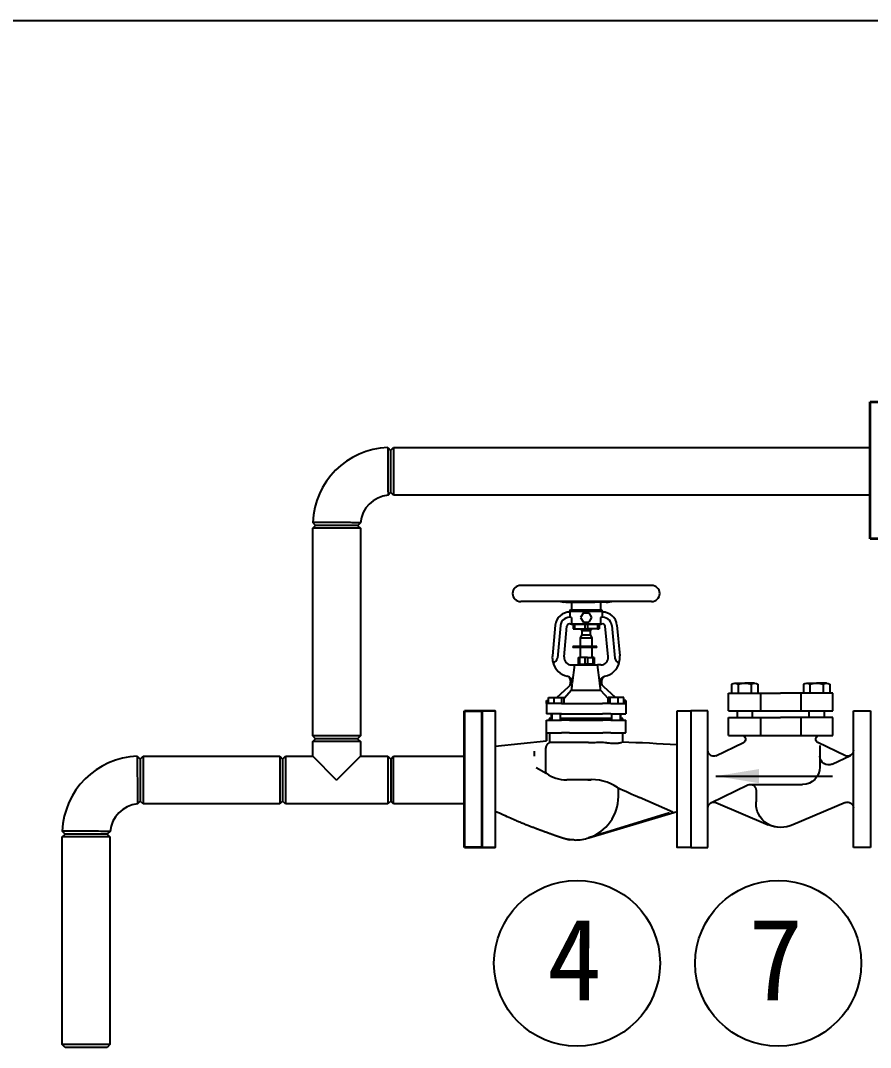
# Model space of a CAD drawing. Extents: x -681219 to -550379, y -242630 to -158199.
# Drawn here: x -666490 to -664666, y -172990 to -170785 of the extents above; entities that cross this region are included whole.
import ezdxf
from ezdxf.enums import TextEntityAlignment as Align

# ---------------------------------------------------------------- set-up
doc = ezdxf.new("R2010")
doc.units = 0
doc.header["$LTSCALE"] = 1000
doc.layers.get('0').update_dxf_attribs({"linetype": 'CONTINUOUS'})
doc.layers.add('______', color=7, linetype='CONTINUOUS')
doc.layers.add('DIM', color=7, linetype='CONTINUOUS', lineweight=18)
doc.layers.add('STEAM-VIS35', color=3, linetype='CONTINUOUS', lineweight=35)
doc.dimstyles.new('ISO-25', dxfattribs={"dimtxt": 2.5, "dimasz": 2.5, "dimexe": 1.25, "dimexo": 0.625, "dimtad": 1, "dimtxsty": 'Standard', "dimcen": 2.5, "dimadec": 0, "dimazin": 0, "dimtfac": 1, "dimtmove": 0, "dimatfit": 3, "dimfxl": 0, "dimarcsym": 0})

# ---------------------------------------------------------------- blocks, each defined once
blk = doc.blocks.new('A$C03932EAF')
for p, q in [((-14.02, -55.48), (-14.02, 55.48)), ((-14.02, 55.48), (0, 55.48)), ((0, 55.48), (0, -55.48)), ((0, -55.48), (-14.02, -55.48))]:
    blk.add_line(p, q)
blk = doc.blocks.new('SAD2')
at = {"color": 7, "linetype": 'Continuous'}
for p, q in [((-637376.4, -173093.3), (-637657.3, -173093.3)), ((-637376.4, -173128), (-637657.3, -173128)), ((-637572, -173128), (-637564.5, -173129.6)), ((-637568.4, -173128), (-637560.6, -173129.6)), ((-637560.6, -173129.6), (-637564.5, -173129.6)), ((-637560.2, -173129.6), (-637560.6, -173129.6)), ((-637560.2, -173128), (-637560.2, -173129.6)), ((-637560.2, -173129.6), (-637535.8, -173129.6)), ((-637548.4, -173129.6), (-637548.4, -173145.7)), ((-637535.8, -173128), (-637535.8, -173129.6)), ((-637535.8, -173129.6), (-637498, -173129.6)), ((-637535.8, -173129.6), (-637535.8, -173129.6)), ((-637497.9, -173129.6), (-637498, -173129.6)), ((-637497.9, -173128), (-637497.9, -173129.6)), ((-637473.5, -173129.6), (-637497.9, -173129.6)), ((-637485.3, -173145.7), (-637485.3, -173129.6)), ((-637473.5, -173128), (-637473.5, -173129.6)), ((-637473.5, -173129.6), (-637473.1, -173129.6)), ((-637465.3, -173128), (-637473.1, -173129.6)), ((-637473.1, -173129.6), (-637469.2, -173129.6)), ((-637469.2, -173129.6), (-637461.8, -173128)), ((-637550.7, -173145.7), (-637552.4, -173148.6)), ((-637552.4, -173148.6), (-637481.4, -173148.6)), ((-637552.4, -173148.6), (-637552.4, -173150.7)), ((-637551.6, -173150.7), (-637551.6, -173161.8)), ((-637550.7, -173145.7), (-637483, -173145.7)), ((-637522.8, -173152), (-637528.7, -173162.2)), ((-637522.8, -173152), (-637510.9, -173152)), ((-637510.9, -173152), (-637505, -173162.2)), ((-637481.4, -173148.6), (-637483, -173145.7)), ((-637482.1, -173150.7), (-637482.1, -173161.8)), ((-637481.4, -173150.7), (-637481.4, -173148.6)), ((-637583, -173178.6), (-637589.3, -173244.5)), ((-637548, -173175.9), (-637550.2, -173176.4)), ((-637484.9, -173177.2), (-637548.9, -173177.2)), ((-637548, -173162.2), (-637548, -173175.9)), ((-637548, -173175.9), (-637485.7, -173175.9)), ((-637544.5, -173177.2), (-637544.5, -173186.7)), ((-637541.6, -173177.2), (-637541.6, -173186.7)), ((-637528.7, -173162.2), (-637522.8, -173172.5)), ((-637522.8, -173172.5), (-637510.9, -173172.5)), ((-637519.7, -173177.2), (-637519.7, -173186.7)), ((-637514, -173177.2), (-637514, -173186.7)), ((-637505, -173162.2), (-637510.9, -173172.5)), ((-637492.1, -173177.2), (-637492.1, -173186.7)), ((-637489.2, -173177.2), (-637489.2, -173186.7)), ((-637485.7, -173162.2), (-637485.7, -173175.9)), ((-637485.7, -173175.9), (-637483.5, -173176.4)), ((-637450.7, -173178.6), (-637444.4, -173244.5)), ((-637572, -173179.6), (-637578.6, -173249.4)), ((-637564.1, -173246.9), (-637557.9, -173180.9)), ((-637544.5, -173186.7), (-637541.6, -173186.7)), ((-637541.6, -173186.7), (-637519.7, -173186.7)), ((-637529.6, -173186.7), (-637525.9, -173190.3)), ((-637525.9, -173199.6), (-637529.5, -173205.7)), ((-637525.9, -173190.3), (-637507.8, -173190.3)), ((-637525.9, -173190.3), (-637525.9, -173199.6)), ((-637525.9, -173199.6), (-637507.8, -173199.6)), ((-637519.7, -173186.7), (-637514, -173186.7)), ((-637492.1, -173186.7), (-637514, -173186.7)), ((-637507.8, -173190.3), (-637504.1, -173186.7)), ((-637507.8, -173199.6), (-637507.8, -173190.3)), ((-637504.2, -173205.7), (-637507.8, -173199.6)), ((-637492.1, -173186.7), (-637489.2, -173186.7)), ((-637469.6, -173246.9), (-637475.9, -173180.9)), ((-637461.7, -173179.6), (-637455.1, -173249.4)), ((-637529.5, -173205.7), (-637504.2, -173205.7)), ((-637529.5, -173205.7), (-637529.5, -173224)), ((-637504.2, -173224), (-637504.2, -173205.7)), ((-637495.4, -173224.2), (-637545.1, -173224.2)), ((-637545.1, -173224.2), (-637545.1, -173226.6)), ((-637495.4, -173226.6), (-637545.1, -173226.6)), ((-637529.5, -173224), (-637504.2, -173224)), ((-637529.5, -173226.6), (-637529.5, -173248.2)), ((-637527.1, -173224), (-637527.1, -173224.2)), ((-637506.6, -173224.2), (-637506.6, -173224)), ((-637504.2, -173248.2), (-637504.2, -173226.6)), ((-637494.2, -173224.2), (-637495.4, -173224.2)), ((-637494.2, -173226.6), (-637495.4, -173226.6)), ((-637494.2, -173226.6), (-637494.2, -173224.2)), ((-637548.4, -173264.2), (-637541.3, -173264.2)), ((-637546.2, -173302.7), (-637541.3, -173264.2)), ((-637541.3, -173264.2), (-637492.4, -173264.2)), ((-637534.2, -173248.2), (-637531.2, -173248.2)), ((-637534.2, -173248.2), (-637534.2, -173262.4)), ((-637534.2, -173262.4), (-637531.2, -173262.4)), ((-637534.2, -173262.4), (-637534.2, -173264.2)), ((-637531.2, -173248.2), (-637531.2, -173262.4)), ((-637519.9, -173248.2), (-637531.2, -173248.2)), ((-637531.2, -173262.4), (-637525.5, -173262.4)), ((-637525.5, -173262.4), (-637519.9, -173262.4)), ((-637513.8, -173248.2), (-637519.9, -173248.2)), ((-637519.9, -173248.2), (-637519.9, -173262.4)), ((-637513.8, -173262.4), (-637519.9, -173262.4)), ((-637513.8, -173248.2), (-637502.5, -173248.2)), ((-637513.8, -173248.2), (-637513.8, -173262.4)), ((-637508.2, -173262.4), (-637513.8, -173262.4)), ((-637502.5, -173262.4), (-637508.2, -173262.4)), ((-637502.5, -173248.2), (-637502.5, -173262.4)), ((-637499.5, -173248.2), (-637502.5, -173248.2)), ((-637499.5, -173262.4), (-637502.5, -173262.4)), ((-637499.5, -173248.2), (-637499.5, -173262.4)), ((-637499.5, -173264.2), (-637499.5, -173262.4)), ((-637487.6, -173302.7), (-637492.4, -173264.2)), ((-637485.3, -173264.2), (-637492.4, -173264.2)), ((-637579.8, -173334.2), (-637546.3, -173303.5)), ((-637550.8, -173301.2), (-637551.5, -173308.3)), ((-637453.9, -173334.2), (-637487.5, -173303.5)), ((-637482.2, -173308.3), (-637483, -173301.2)), ((-637548, -173318), (-637564.3, -173336.1)), ((-637548, -173318), (-637485.7, -173318)), ((-637485.7, -173318), (-637469.4, -173336.1)), ((-637601.9, -173340.5), (-637602.1, -173340.5)), ((-637602.1, -173340.5), (-637602.1, -173368.9)), ((-637601.9, -173346.9), (-637601.9, -173340.5)), ((-637601.9, -173340.5), (-637597.7, -173340.5)), ((-637601.9, -173346.9), (-637601.5, -173346.9)), ((-637570, -173346.9), (-637601.5, -173346.9)), ((-637597.7, -173346.9), (-637597.7, -173334.2)), ((-637597.7, -173334.2), (-637585.5, -173334.2)), ((-637585.5, -173334.2), (-637568.8, -173334.2)), ((-637585.5, -173346.9), (-637585.5, -173334.2)), ((-637570, -173346.9), (-637552.2, -173346.9)), ((-637568.8, -173346.9), (-637568.8, -173334.2)), ((-637568.8, -173334.2), (-637564.3, -173334.2)), ((-637564.3, -173346.9), (-637564.3, -173334.2)), ((-637552.2, -173346.9), (-637481.5, -173346.9)), ((-637463.7, -173346.9), (-637481.5, -173346.9)), ((-637469.4, -173346.9), (-637469.4, -173334.2)), ((-637464.9, -173334.2), (-637469.4, -173334.2)), ((-637448.2, -173334.2), (-637464.9, -173334.2)), ((-637464.9, -173346.9), (-637464.9, -173334.2)), ((-637463.7, -173346.9), (-637432.2, -173346.9)), ((-637436, -173334.2), (-637448.2, -173334.2)), ((-637448.2, -173346.9), (-637448.2, -173334.2)), ((-637436, -173346.9), (-637436, -173334.2)), ((-637431.8, -173340.5), (-637436, -173340.5)), ((-637431.8, -173346.9), (-637432.2, -173346.9)), ((-637431.8, -173346.9), (-637431.8, -173340.5)), ((-637431.8, -173340.5), (-637431.6, -173340.5)), ((-637431.6, -173340.5), (-637431.6, -173368.9)), ((-637711.8, -173362.4), (-637740.9, -173362.4)), ((-637711.8, -173362.4), (-637711.8, -173655.9)), ((-637601.5, -173368.9), (-637602.1, -173368.9)), ((-637570, -173368.9), (-637601.5, -173368.9)), ((-637591.7, -173368.9), (-637591.7, -173379.3)), ((-637590.5, -173368.9), (-637590.5, -173382.9)), ((-637571.6, -173382.9), (-637571.6, -173368.9)), ((-637570, -173368.9), (-637552.2, -173368.9)), ((-637552.2, -173368.9), (-637481.5, -173368.9)), ((-637463.7, -173368.9), (-637481.5, -173368.9)), ((-637463.7, -173368.9), (-637432.2, -173368.9)), ((-637462.2, -173368.9), (-637462.2, -173382.9)), ((-637443.2, -173382.9), (-637443.2, -173368.9)), ((-637442.1, -173379.3), (-637442.1, -173368.9)), ((-637432.2, -173368.9), (-637431.6, -173368.9)), ((-637602.1, -173382.9), (-637601, -173382.9)), ((-637602.1, -173427), (-637602.1, -173382.9)), ((-637601, -173382.9), (-637569.9, -173382.9)), ((-637590.5, -173379.3), (-637595.8, -173379.3)), ((-637595.8, -173379.3), (-637595.8, -173382.9)), ((-637462.2, -173379.3), (-637571.6, -173379.3)), ((-637552.4, -173382.9), (-637569.9, -173382.9)), ((-637552.4, -173382.9), (-637481.3, -173382.9)), ((-637463.9, -173382.9), (-637481.3, -173382.9)), ((-637463.9, -173382.9), (-637432.7, -173382.9)), ((-637438, -173379.3), (-637443.2, -173379.3)), ((-637438, -173382.9), (-637438, -173379.3)), ((-637432.7, -173382.9), (-637431.6, -173382.9)), ((-637431.6, -173409.7), (-637431.6, -173382.9)), ((-637601, -173409.7), (-637602, -173409.7)), ((-637602, -173409.7), (-637602, -173427)), ((-637601, -173409.7), (-637569.9, -173409.7)), ((-637595.5, -173409.7), (-637595.5, -173430.7)), ((-637552.4, -173409.7), (-637569.9, -173409.7)), ((-637552.4, -173409.7), (-637481.3, -173409.7)), ((-637463.9, -173409.7), (-637481.3, -173409.7)), ((-637463.9, -173409.7), (-637432.7, -173409.7)), ((-637438, -173429.3), (-637438, -173409.7)), ((-637431.6, -173409.7), (-637432.7, -173409.7)), ((-637711.8, -173438.4), (-637602, -173427)), ((-637512, -173430.7), (-637595.5, -173430.7)), ((-637627.3, -173460.2), (-637627.3, -173449.2)), ((-637603.4, -173491.8), (-637603.4, -173446)), ((-637624.2, -173484.4), (-637602.8, -173496.6)), ((-637602.8, -173496.6), (-637603.4, -173491.8)), ((-637512.7, -173510.7), (-637558.4, -173510.7)), ((-637513.2, -173510.7), (-637506.3, -173510.8)), ((-637447.7, -173547), (-637447.7, -173529.6)), ((-637331, -173580), (-637402.1, -173548.7)), ((-637337.7, -173581.7), (-637511.4, -173635.2)), ((-637511.3, -173635.4), (-637321.7, -173579)), ((-637511.4, -173635.2), (-637511.3, -173635.4)), ((-637740.9, -173655.9), (-637711.8, -173655.9))]:
    blk.add_line(p, q, dxfattribs=at)
for points in [[(-637740.9, -173362.4), (-637711.8, -173362.4), (-637711.8, -173655.9), (-637740.9, -173655.9)], [(-637321.7, -173362.5), (-637292.5, -173362.5), (-637292.5, -173656), (-637321.7, -173656)]]:
    blk.add_lwpolyline(points, close=True, dxfattribs=at)
for centre, radius, start, end in [((-637657.3, -173110.7), 17.4, 90, 270), ((-637376.4, -173110.7), 17.4, 270, 90), ((-637552.4, -173181.5), 30.8, 88.6405, 174.5715), ((-637481.4, -173181.5), 30.8, 5.4285, 91.3595), ((-637552.4, -173181.5), 19.7, 77.1445, 174.5715), ((-637552.4, -173181.5), 5.52, 67.4104, 174.5715), ((-637552.4, -173181.5), 5.52, 50.4823, 67.4104), ((-637481.4, -173181.5), 19.7, 5.4285, 102.8555), ((-637481.4, -173181.5), 5.52, 114.5537, 129.5177), ((-637481.4, -173181.5), 5.52, 5.4285, 112.5896), ((-637548.4, -173248.4), 41, 174.5715, 195.4356), ((-637485.3, -173248.4), 41, 344.5644, 5.4285), ((-637589.6, -173248.4), 11, 278.6679, 354.5715), ((-637548.4, -173248.4), 41, 195.4356, 257.4898), ((-637548.4, -173248.4), 15.8, 174.5715, 270), ((-637485.3, -173248.4), 15.8, 270, 5.4285), ((-637485.3, -173248.4), 41, 282.5102, 344.5644), ((-637444.1, -173248.4), 11, 185.4285, 261.3321), ((-637559.9, -173301.9), 13.8, 356.9698, 79.1793), ((-637536.3, -176485.3), 3056.8, 85.9749, 88.1941), ((-637560.2, -173439.7), 71, 233.1761, 271.4502), ((-637504.9, -173609.1), 98.7, 55.7449, 95.0743), ((-636205.9, -170837.1), 2963.8, 245.1918, 246.1961), ((-637466.6, -173529.6), 18.9, 0.0002, 3.054), ((-637540.5, -173547), 92.8, 288.3133, 0), ((-637540.5, -173547), 93.1, 270.0036, 288.3114)]:
    blk.add_arc(centre, radius, start, end, dxfattribs=at)
for points, degree, knots in [([(-637487.6, -173302.7), (-637487.7, -173301.5), (-637487.6, -173300.2), (-637487.5, -173299), (-637487.1, -173297.8), (-637486.7, -173296.6), (-637486.1, -173295.5), (-637485.5, -173294.5), (-637484.7, -173293.5), (-637483.9, -173292.6), (-637483, -173291.7), (-637482, -173290.9), (-637481, -173290.3), (-637479.9, -173289.6), (-637478.8, -173289.2), (-637477.6, -173288.7), (-637476.4, -173288.4)], 2, [0, 0, 0, 0.125, 0.125, 0.25, 0.25, 0.375, 0.375, 0.5, 0.5, 0.625, 0.625, 0.75, 0.75, 0.875, 0.875, 1, 1, 1]), ([(-637553.8, -173289.8), (-637554, -173289.9), (-637554.3, -173290.1), (-637553.7, -173291), (-637552.9, -173292.3), (-637552, -173294.1), (-637551.2, -173296.2), (-637550.6, -173298.7), (-637550.7, -173300.3), (-637550.8, -173301.2)], 3, [0.0533736, 0.0533736, 0.0533736, 0.0533736, 0.2130389, 0.3882907, 0.5379439, 0.667577, 0.7839153, 0.89324, 1, 1, 1, 1]), ([(-637548, -173318), (-637547.9, -173316.8), (-637547.7, -173315.6), (-637547.6, -173314.3), (-637547.4, -173313.1), (-637547.3, -173311.9), (-637547.1, -173310.7), (-637547, -173309.5), (-637546.8, -173308.3), (-637546.7, -173307.1), (-637546.5, -173305.9), (-637546.4, -173304.7), (-637546.3, -173303.5)], 3, [0, 0, 0, 0, 0.25, 0.25, 0.25, 0.5, 0.5, 0.5, 0.75, 0.75, 0.75, 1, 1, 1, 1]), ([(-637485.7, -173318), (-637485.8, -173316.8), (-637486, -173315.6), (-637486.1, -173314.3), (-637486.3, -173313.1), (-637486.4, -173311.9), (-637486.6, -173310.7), (-637486.7, -173309.5), (-637486.9, -173308.3), (-637487, -173307.1), (-637487.2, -173305.9), (-637487.3, -173304.7), (-637487.5, -173303.5)], 3, [0, 0, 0, 0, 0.25, 0.25, 0.25, 0.5, 0.5, 0.5, 0.75, 0.75, 0.75, 1, 1, 1, 1]), ([(-637483, -173301.2), (-637483, -173300.3), (-637483.1, -173298.7), (-637482.6, -173296.2), (-637481.7, -173294.1), (-637480.8, -173292.3), (-637480, -173291), (-637479.5, -173290.1), (-637479.7, -173289.9), (-637479.9, -173289.8)], 3, [0, 0, 0, 0, 0.1069075, 0.2164466, 0.3330127, 0.4628276, 0.6125803, 0.7878086, 0.9474892, 0.9474892, 0.9474892, 0.9474892]), ([(-637603.4, -173446), (-637603.4, -173444.5), (-637603.2, -173443), (-637602.7, -173440.9), (-637602.5, -173440.1), (-637602, -173438.7), (-637601.7, -173438.1), (-637601, -173436.7), (-637600.6, -173436.1), (-637599.8, -173434.8), (-637599.3, -173434.2), (-637597.8, -173432.5), (-637596.7, -173431.5), (-637595.5, -173430.7)], 3, [0, 0, 0, 0, 0.25, 0.25, 0.375, 0.375, 0.5, 0.5, 0.625, 0.625, 0.75, 0.75, 1, 1, 1, 1]), ([(-637512, -173430.7), (-637511.2, -173430.7), (-637509.6, -173430.6), (-637507.1, -173430.6), (-637504.4, -173430.6), (-637501.1, -173430.5), (-637496.3, -173430.4), (-637490.1, -173430.2), (-637483.2, -173430.1), (-637477.7, -173430.4), (-637474.1, -173430.8), (-637472, -173431.1), (-637469, -173431.5), (-637464.6, -173432.1), (-637459.3, -173432.5), (-637454.4, -173432.5), (-637450.1, -173432.3), (-637446.4, -173431.8), (-637443.9, -173431.2), (-637442.2, -173430.8), (-637440.9, -173430.4), (-637440.2, -173430.2), (-637439.9, -173430)], 3, [0, 0, 0, 0, 0.0202659, 0.0411086, 0.0625286, 0.0892713, 0.1250606, 0.1875499, 0.2500333, 0.3125147, 0.3437629, 0.3593877, 0.3750129, 0.4374936, 0.5000034, 0.5625175, 0.625013, 0.687505, 0.7499878, 0.7812437, 0.8124995, 0.8544892, 0.8544892, 0.8544892, 0.8544892]), ([(-637540.5, -173640.1), (-637545.9, -173640.1), (-637551.3, -173639.8), (-637556.7, -173639), (-637561.9, -173637.9), (-637567.1, -173636.4), (-637588.6, -173628.7), (-637605, -173622.7), (-637621.3, -173616.8), (-637637.7, -173610.9), (-637654.1, -173605), (-637711.8, -173578.6)], 6, [0, 0, 0, 0, 0, 0, 0, 0.1787932, 0.1787932, 0.1787932, 0.1787932, 0.1787932, 0.7571411, 0.7571411, 0.7571411, 0.7571411, 0.7571411, 0.7571411, 0.7571411])]:
    blk.add_open_spline(points, degree=degree, knots=knots, dxfattribs=at)
blk.add_open_spline([(-637559, -173637.8), (-637556.7, -173638.4), (-637554.3, -173638.9), (-637551.8, -173639.5)], degree=3, dxfattribs=at)
blk = doc.blocks.new('A$C78CD3B3D')
for p, q in [((33.06, 76.97), (33.06, 69.77)), ((35.76, 77.79), (43.83, 77.79)), ((38.45, 76.94), (38.45, 69.77)), ((51.89, 77.79), (43.83, 77.79)), ((49.2, 76.94), (49.2, 69.77)), ((54.59, 76.97), (54.59, 69.77)), ((91.41, 76.97), (91.41, 69.77)), ((94.11, 77.79), (102.17, 77.79)), ((96.8, 76.94), (96.8, 69.77)), ((110.24, 77.79), (102.17, 77.79)), ((107.55, 76.94), (107.55, 69.77)), ((112.94, 76.97), (112.94, 69.77)), ((30.68, 69.77), (73, 69.77)), ((30.68, 55.32), (30.68, 69.77)), ((33.06, 69.77), (43.83, 69.77)), ((43.83, 69.77), (43.83, 69.77)), ((43.83, 69.77), (54.59, 69.77)), ((56.66, 69.77), (56.66, 55.32)), ((115.32, 69.77), (73, 69.77)), ((89.34, 69.77), (89.34, 55.32)), ((102.17, 69.77), (91.41, 69.77)), ((112.94, 69.77), (102.17, 69.77)), ((102.17, 69.77), (102.17, 69.77)), ((115.32, 55.32), (115.32, 69.77)), ((14.02, 55.48), (0, 55.48)), ((0, 55.48), (0, 0)), ((14.02, 0), (14.02, 55.48)), ((115.32, 55.32), (30.68, 55.32)), ((37.63, 55.32), (37.63, 49.93)), ((50.02, 55.32), (50.02, 49.93)), ((95.98, 55.32), (95.98, 49.93)), ((108.37, 55.32), (108.37, 49.93)), ((131.98, 0), (131.98, 55.48)), ((131.98, 55.48), (146, 55.48)), ((146, 55.48), (146, 0)), ((30.68, 35.48), (30.68, 49.93)), ((30.68, 49.93), (73, 49.93)), ((56.66, 49.93), (56.66, 35.48)), ((115.32, 49.93), (73, 49.93)), ((89.34, 49.93), (89.34, 35.48)), ((115.32, 35.48), (115.32, 49.93)), ((115.32, 35.48), (30.68, 35.48)), ((20.32, 18.95), (42.76, 29.59)), ((41.14, 27.28), (41.14, 9.7)), ((125.68, 18.95), (103.24, 29.59)), ((31.09, 12.17), (16.42, 19.24)), ((0, 0), (0, -55.48)), ((14.02, -55.48), (14.02, 0)), ((131.98, -55.48), (131.98, 0)), ((146, 0), (146, -55.48)), ((97.54, -4.32), (55.15, -4.32)), ((129.61, -19.26), (99.54, -4.77)), ((92.86, -8.99), (92.86, -18.48)), ((20.32, -18.95), (63, -37.06)), ((125.68, -18.95), (83, -37.06)), ((0, -55.48), (14.02, -55.48)), ((146, -55.48), (131.98, -55.48))]:
    blk.add_line(p, q)
for centre, radius, start, end in [((35.74, 73.03), 4.76, 55.19739, 124.19952), ((43.83, 60.5), 17.29, 71.90343, 108.09657), ((51.91, 73.03), 4.76, 55.80048, 124.80261), ((94.09, 73.03), 4.76, 55.19739, 124.19952), ((102.17, 60.5), 17.29, 71.90343, 108.09657), ((110.26, 73.03), 4.76, 55.80048, 124.80261), ((41.3, 32.36), 3.13, 297.77145, 86.18323), ((104.7, 32.36), 3.13, 93.81677, 242.22855), ((18.69, 23.33), 4.67, 180, 290.38177), ((34.13, 18.49), 7.01, 244.26875, 0), ((127.31, 23.33), 4.67, 249.61823, 0), ((55.15, 9.7), 14.02, 180, 270), ((97.54, -8.99), 4.67, 64.64096, 180), ((18.69, -23.33), 4.67, 69.61823, 180), ((74.31, -20), 18.62, 333.38517, 4.68194), ((127.31, -23.33), 4.67, 0, 110.38177), ((73.35, -19.71), 19.61, 268.9819, 333.87649), ((73, -15.95), 23.36, 244.64096, 295.35904)]:
    blk.add_arc(centre, radius, start, end)
at = {"layer": 'DIM'}
blk.add_leader([(125.5, 2.4), (31.08, 2.4)], dimstyle='ISO-25', override={"dimasz": 35, "dimgap": 50, "dimtad": 0, "dimarcsym": 1}, dxfattribs=at)

msp = doc.modelspace()

# ---------------------------------------------------------------- linework, layer by layer
at = {"color": 7}
msp.add_line((-670830.3675, -170785.1293), (-655408.7401, -170785.1293), dxfattribs=at)
at = {"layer": '______', "color": 7, "linetype": 'Continuous'}
for p, q in [((-665695.7861, -171708.1191), (-665689.6764, -171702.0094)), ((-665689.6764, -171702.0094), (-665689.6764, -171804.3471)), ((-665689.6764, -171702.0094), (-664666.5693, -171702.0094)), ((-665702.1275, -171702.1297), (-665695.7861, -171708.235)), ((-665695.7861, -171708.1191), (-665695.7861, -171798.2374)), ((-665695.7861, -171708.2351), (-665695.7861, -171798.5007)), ((-665695.7861, -171798.5008), (-665701.3703, -171804.5878)), ((-665689.6764, -171804.3471), (-665695.7861, -171798.2374)), ((-664666.6629, -171804.3471), (-665689.6764, -171804.3471)), ((-665856.8139, -171869.2629), (-665862.9192, -171862.9215)), ((-665862.8104, -171875.3726), (-665856.7007, -171869.2629)), ((-665760.4727, -171875.3726), (-665862.8104, -171875.3726)), ((-665862.8104, -172321.3817), (-665862.8104, -171875.3726)), ((-665766.5483, -171869.2629), (-665856.8139, -171869.2629)), ((-665766.5824, -171869.2629), (-665856.7007, -171869.2629)), ((-665766.5824, -171869.2629), (-665760.4727, -171875.3726)), ((-665760.4613, -171863.6787), (-665766.5483, -171869.2629)), ((-665760.4727, -171875.3726), (-665760.4727, -172321.3817)), ((-665760.4727, -172321.3817), (-665862.8104, -172321.3817)), ((-665856.7007, -172327.4914), (-665862.8104, -172321.3817)), ((-665862.8104, -172333.6011), (-665856.7007, -172327.4914)), ((-665760.4727, -172333.6011), (-665862.8104, -172333.6011)), ((-665862.8104, -172364.9134), (-665862.8104, -172333.6011)), ((-665766.5824, -172327.4914), (-665856.7007, -172327.4914)), ((-665766.5824, -172327.4914), (-665856.7007, -172327.4914)), ((-665760.4727, -172321.3817), (-665766.5824, -172327.4914)), ((-665766.5824, -172327.4914), (-665760.4727, -172333.6011)), ((-665760.4727, -172333.6011), (-665760.4727, -172364.9134)), ((-666239.5532, -172365.0338), (-666233.2119, -172371.1391)), ((-666233.2119, -172371.0231), (-666227.1021, -172364.9134)), ((-666233.2119, -172371.0231), (-666233.2119, -172461.1414)), ((-666233.2119, -172371.139), (-666233.2119, -172461.4046)), ((-666227.1021, -172364.9134), (-666227.1021, -172467.2511)), ((-666227.1021, -172364.9134), (-665933.8359, -172364.9134)), ((-665933.8359, -172364.9134), (-665933.8359, -172467.2511)), ((-665933.8359, -172364.9134), (-665927.7261, -172371.0231)), ((-665927.7261, -172371.0231), (-665921.6164, -172364.9134)), ((-665927.7261, -172371.0231), (-665927.7261, -172461.1414)), ((-665927.7261, -172371.0231), (-665927.7261, -172461.1414)), ((-665921.6164, -172364.9134), (-665921.6164, -172467.2511)), ((-665921.6164, -172364.9134), (-665862.8104, -172364.9134)), ((-665811.6416, -172416.0823), (-665862.8104, -172364.9134)), ((-665811.6416, -172416.0823), (-665760.4727, -172364.9134)), ((-665760.4727, -172364.9134), (-665701.6667, -172364.9134)), ((-665701.6667, -172364.9134), (-665701.6667, -172467.2511)), ((-665701.6667, -172364.9134), (-665695.557, -172371.0231)), ((-665695.557, -172371.0231), (-665689.4473, -172364.9134)), ((-665695.557, -172371.0231), (-665695.557, -172461.1414)), ((-665695.557, -172371.0231), (-665695.557, -172461.1414)), ((-665689.4473, -172467.2511), (-665689.4473, -172364.9134)), ((-665689.4473, -172364.9134), (-665537.4746, -172364.9134)), ((-666233.2119, -172461.4046), (-666238.796, -172467.4917)), ((-666227.1021, -172467.2511), (-666233.2119, -172461.1414)), ((-665933.8359, -172467.2511), (-666227.1021, -172467.2511)), ((-665927.7261, -172461.1414), (-665933.8359, -172467.2511)), ((-665921.6164, -172467.2511), (-665927.7261, -172461.1414)), ((-665701.6667, -172467.2511), (-665921.6164, -172467.2511)), ((-665695.557, -172461.1414), (-665701.6667, -172467.2511)), ((-665689.4473, -172467.2511), (-665695.557, -172461.1414)), ((-665537.4746, -172467.2511), (-665689.4473, -172467.2511)), ((-666400.5485, -172538.2766), (-666394.4388, -172532.1669)), ((-666298.2108, -172538.2766), (-666400.5485, -172538.2766)), ((-666400.5485, -172984.2857), (-666400.5485, -172538.2766)), ((-666394.2397, -172532.1669), (-666400.345, -172525.8255)), ((-666304.3205, -172532.1669), (-666394.4388, -172532.1669)), ((-666303.9741, -172532.1669), (-666394.2397, -172532.1669)), ((-666304.3205, -172532.1669), (-666298.2108, -172538.2766)), ((-666297.8869, -172526.5827), (-666303.974, -172532.1669)), ((-666298.2108, -172538.2766), (-666298.2108, -172984.2857)), ((-666298.2108, -172984.2857), (-666400.5485, -172984.2857)), ((-666394.4388, -172990.3954), (-666400.5485, -172984.2857)), ((-666304.3205, -172990.3954), (-666394.4388, -172990.3954)), ((-666298.2108, -172984.2857), (-666304.3205, -172990.3954))]:
    msp.add_line(p, q, dxfattribs=at)
at = {"layer": '______', "color": 1, "linetype": 'Continuous'}
for centre in [(-665295.8677, -172809.6715), (-664864.1238, -172809.6715)]:
    msp.add_circle(centre, 178.1593, dxfattribs=at)
at = {"layer": '______', "color": 7, "linetype": 'Continuous'}
for centre, radius, start, end in [((-665695.7861, -171869.2629), 167.2534, 92.1721386, 177.8452896), ((-658111.6628, -171697.2647), 7590.4662, 180.03672257, 180.81014281), ((-665695.7861, -171869.2629), 64.9157, 94.9166475, 175.0724157), ((-666233.2119, -172532.1669), 167.2534, 92.1630086, 177.8063535), ((-658822.0535, -172361.4463), 7417.5005, 180.02771071, 180.81916629), ((-666233.2119, -172532.1669), 64.9157, 94.9449895, 175.0740546)]:
    msp.add_arc(centre, radius, start, end, dxfattribs=at)
for points, knots in [([(-665760.4617, -171863.6787), (-665760.4614, -171863.6787), (-665760.4488, -171863.679), (-665762.7629, -171863.6744), (-665773.2361, -171863.4856), (-665787.7674, -171863.3103), (-665800.5544, -171863.2061), (-665814.5061, -171863.143), (-665830.6644, -171863.0389), (-665847.6849, -171862.9749), (-665859.8826, -171862.9342), (-665862.9157, -171862.9215), (-665862.9194, -171862.9215), (-665862.9191, -171862.9215)], [0.2500483611, 0.2500483611, 0.2500483611, 0.2500483611, 0.2507290858, 0.3053332579, 0.3753116188, 0.4281266725, 0.469833434, 0.5003703101, 0.5589945634, 0.6201651625, 0.6838776301, 0.7501349777, 0.7511458227, 0.7511458227, 0.7511458227, 0.7511458227]), ([(-666349.3182, -172526.056), (-666355.595, -172526.0222), (-666368.4388, -172525.942), (-666385.3869, -172525.8778), (-666397.4239, -172525.8379), (-666400.344, -172525.8256), (-666400.345, -172525.8255)], [0, 0, 0, 0, 0.0586805915, 0.1199070871, 0.1836751482, 0.2494373461, 0.2494373461, 0.2494373461, 0.2494373461]), ([(-666297.887, -172526.5827), (-666297.8869, -172526.5827), (-666297.8858, -172526.5829), (-666300.2164, -172526.5787), (-666312.0208, -172526.3673), (-666330.5496, -172526.1475), (-666343.9284, -172526.0851), (-666349.3182, -172526.056)], [0.7493984705, 0.7493984705, 0.7493984705, 0.7493984705, 0.7494585622, 0.8042891419, 0.8747744787, 0.9496124013, 1, 1, 1, 1])]:
    msp.add_open_spline(points, degree=3, knots=knots, dxfattribs=at)

# ---------------------------------------------------------------- block references
at = {"color": 1}
msp.add_blockref('SAD2', (-27759.4477, 1095.1935), dxfattribs=at)
at = {"xscale": -2.645346627295295, "yscale": 2.645346627295295, "zscale": 2.645346627295295}
msp.add_blockref('A$C78CD3B3D', (-664665.7174, -172414.06), dxfattribs=at)
at = {"layer": 'STEAM-VIS35', "color": 3, "xscale": 2.645346627295295, "yscale": 2.645346627295295, "zscale": 2.645346627295295}
for p in [(-664629.5858, -171751.0611), (-665500.3975, -172413.9651)]:
    msp.add_blockref('A$C03932EAF', p, dxfattribs=at)

# ---------------------------------------------------------------- texts
at = {"layer": '______', "color": 3, "linetype": 'Continuous', "width": 0.998377}
for s, p, p2 in [('4', (-665360.0219, -172889.3361), (-665242.6336, -172889.4435)), ('7', (-664928.278, -172889.3361), (-664810.8898, -172889.4435))]:
    msp.add_text(s, height=176.3687, rotation=359.9475698, dxfattribs=at).set_placement(p, p2, align=Align.FIT)

doc.saveas('drawing.dxf')
